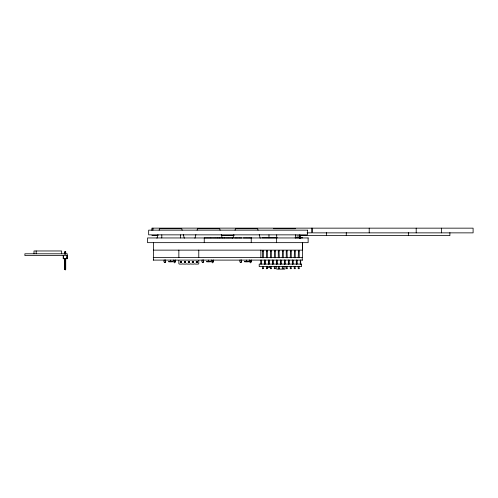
<?xml version="1.0" encoding="UTF-8"?>
<svg xmlns="http://www.w3.org/2000/svg" width="498" height="498" viewBox="0 0 498 498"><rect width="100%" height="100%" fill="white"/><g stroke="black" fill="none" stroke-linecap="round" stroke-linejoin="round"><path stroke-width="0.75" d="M63.445 258.711L63.483 255.592L63.483 258.711M165.454 259.832C166.936 263.342 162.721 263.386 164.203 259.832M203.414 259.832C204.896 263.342 200.675 263.386 202.163 259.832M241.362 259.832C242.843 263.361 238.629 263.361 240.111 259.832M165.454 262.004L164.906 262.552M174.792 260.672L174.412 260.672M174.916 260.672L174.599 260.983L174.288 260.672M175.196 260.672L174.599 261.263L174.007 260.672M203.414 262.004L202.867 262.552M212.752 260.672L212.372 260.672M212.876 260.672L212.559 260.983L212.248 260.672M213.156 260.672L212.559 261.263L211.967 260.672M241.362 262.004L240.814 262.552M250.699 260.672L250.32 260.672M250.824 260.672L250.506 260.983L250.195 260.672M251.104 260.672L250.506 261.263L249.915 260.672M156.957 238.274L157.947 234.595M159.136 230.182L159.534 228.713L181.733 228.713L182.131 230.182M194.911 238.274L195.907 234.595M197.096 230.182L197.488 228.713L219.693 228.713L220.091 230.182M232.859 238.274L233.855 234.595M235.044 230.182L235.436 228.713L257.64 228.713L258.039 230.182M65.176 269.854L65.717 269.275L65.717 258.711M180.351 262.602L180.351 261.599L181.353 261.599L181.353 262.602L180.351 262.602L180.351 261.599M181.353 262.602L181.353 261.599M184.335 262.602L185.337 262.602L185.337 261.599L184.335 261.599L184.335 262.602L185.337 262.602M184.335 261.599L185.337 261.599M188.319 262.602L188.319 261.599L189.321 261.599L189.321 262.602L188.319 262.602L188.319 261.599M188.568 261.848L189.321 261.599M192.303 262.602L192.303 261.599L192.303 262.602L193.305 262.602L193.305 261.599L192.303 261.599M192.552 261.848L193.305 261.599M196.287 262.602L196.287 261.599L196.287 262.602L197.289 262.602L197.289 261.599L196.287 261.599M196.536 261.848L197.289 261.599M262.346 257.815L262.595 250.693L263.349 250.948L263.349 257.815M266.33 257.815L266.579 250.693L267.333 250.948L267.333 257.815M270.314 257.815L270.563 250.693L271.317 250.948L271.317 257.815M274.298 257.815L274.547 250.693L275.301 250.948L275.301 257.815M278.282 257.815L278.282 250.948L279.036 250.693L279.285 257.815M263.349 266.318L263.349 268.546L262.595 268.796L262.346 266.318M282.266 257.815L282.515 250.693L283.269 250.948L283.269 257.815M267.333 266.318L267.333 268.546L266.579 268.796L266.33 266.318M286.25 257.815L286.25 250.948L287.004 250.693L287.253 257.815M271.317 266.318L271.068 268.796L270.314 268.546L270.314 266.318M290.234 257.815L290.483 250.693L291.237 250.948L291.237 257.815M275.301 266.318L275.052 268.796L274.298 268.546L274.298 266.318M294.218 257.815L294.467 250.693L295.221 250.948L295.221 257.815M279.285 266.318L279.285 268.546L278.531 268.796L278.282 266.318M298.202 257.815L298.451 250.693L299.205 250.948L299.205 257.815M283.269 266.318L283.02 268.796L282.266 268.546L282.266 266.318M287.253 266.318L287.004 268.796L286.25 268.546L286.25 266.318M291.237 266.318L290.988 268.796L290.234 268.546L290.234 266.318M295.221 266.318L294.972 268.796L294.218 268.546L294.218 266.318M299.205 266.318L298.956 268.796L298.202 268.546L298.202 266.318M273.408 228.713L295.613 228.713M307.061 232.852L311.704 232.852L311.704 228.146M151.884 235.616L158.103 235.616M221.336 235.616L234.147 235.616M299.329 235.616L449.893 235.616L449.893 232.628M296.808 235.99L299.815 235.99L299.815 234.732M204.554 237.938L207.535 237.938M207.996 237.938L210.094 237.938M210.411 237.938L212.59 237.938M213.175 237.938L215.211 237.938M215.64 237.938L217.726 237.938M217.962 237.938L219.282 237.938M219.431 237.938L221.523 237.938M222.973 237.938L224.486 237.938M224.673 237.938L225.258 237.938M225.855 237.938L227.885 237.938M228.289 237.938L230.375 237.938M230.891 237.938L232.927 237.938M234.483 237.938L235.797 237.938M236.158 237.938L238.193 237.938M238.791 237.938L239.382 237.938M239.781 237.938L241.866 237.938M243.373 237.938L245.464 237.938M245.981 237.938L246.572 237.938M247.045 237.938L249.224 237.938M249.635 237.938L251.72 237.938M261.917 237.832L277.349 237.832M295.003 237.832L302.697 237.832M153.39 250.127L302.392 250.127L302.404 242.657L302.392 257.597M262.346 250.948L263.349 250.948M266.33 250.948L267.333 250.948M270.314 250.948L271.317 250.948M274.298 250.948L275.301 250.948M278.282 250.948L279.285 250.948M282.266 250.948L283.269 250.948M286.25 250.948L287.253 250.948M290.234 250.948L291.237 250.948M294.218 250.948L295.221 250.948M298.202 250.948L299.205 250.948M67.267 255.592L24.9 255.592L24.9 253.793L67.249 253.793L67.249 258.711L63.184 258.711L63.196 255.592M153.222 257.597L302.547 257.597M153.222 260.105L302.547 260.105M168.548 261.687L172.719 261.687M206.508 261.687L210.679 261.687M244.456 261.687L248.626 261.687M168.685 261.767L172.582 261.767M206.645 261.767L210.542 261.767M244.593 261.767L248.49 261.767M180.6 261.848L181.104 261.848M180.6 262.353L181.104 262.353M188.568 262.353L189.321 262.602M192.552 262.353L193.305 262.602M196.536 262.353L197.289 262.602M262.346 268.546L263.349 268.546M266.33 268.546L267.333 268.546M270.314 268.546L271.317 268.546M274.298 268.546L275.301 268.546M278.282 268.546L279.285 268.546M282.266 268.546L283.269 268.546M286.25 268.546L287.253 268.546M290.234 268.546L291.237 268.546M294.218 268.546L295.221 268.546M298.202 268.546L299.205 268.546M64.734 258.711L64.734 269.275L65.717 269.275M240.659 262.552L240.111 262.004M202.711 262.552L202.163 262.004M164.751 262.552L164.203 262.004M64.734 269.275L65.275 269.854M259.228 234.595L260.217 238.274M221.28 234.595L222.27 238.274M183.32 234.595L184.31 238.274M66.981 256.844L67.006 258.711L66.981 255.592M441.602 228.159L441.602 232.865M416.197 228.159L416.197 232.865M408.36 232.628L408.36 235.616M369.211 228.159L369.211 232.865M346.278 232.628L346.278 235.616M326.358 232.628L326.364 235.616M312.489 228.159L312.489 232.865L473.1 232.865L473.1 228.159L151.884 228.146L151.89 230.387M302.236 257.597L302.236 260.105M300.699 260.105L300.699 264.089M300.524 238.629L300.524 235.548L299.69 235.548L299.69 238.629M300.3 260.105L300.3 264.089M297.113 260.105L297.113 264.089M296.715 260.105L296.715 264.089M296.316 260.105L296.316 264.089M295.513 234.857L295.513 237.988M293.129 260.105L293.129 264.089M292.731 260.105L292.731 264.089M292.332 260.105L292.332 264.089M289.145 260.105L289.145 264.089M288.747 260.105L288.747 264.089M288.348 260.105L288.348 264.089M285.161 260.105L285.161 264.089M284.931 266.604L284.931 269.113L276.695 269.113L276.695 266.604M284.763 260.105L284.763 264.089M284.364 260.105L284.364 264.089M281.177 260.105L281.177 264.089M280.779 260.105L280.779 264.089M280.38 260.105L280.38 264.089M277.193 260.105L277.193 264.089M276.795 260.105L276.795 264.089M276.695 234.857L276.695 237.988M276.639 237.951L276.639 242.657M276.396 260.105L276.396 264.089M273.209 260.105L273.209 264.089M272.811 260.105L272.811 264.089M272.412 260.105L272.412 264.089M269.679 266.604L269.679 267.382L267.314 267.382L267.314 266.604M269.225 260.105L269.225 264.089M268.976 234.857L268.976 237.832M268.827 260.105L268.827 264.089M268.428 260.105L268.428 264.089M265.241 260.105L265.241 264.089M264.843 260.105L264.843 264.089M264.444 260.105L264.444 264.089M261.257 260.105L261.257 264.089M260.859 250.127L260.859 257.597M260.859 260.105L260.859 264.089M251.291 259.937L251.291 262.079L250.506 262.863L249.722 262.079L249.722 259.937M251.235 237.951L251.235 242.657M246.541 260.137L246.541 261.761M213.343 259.937L213.343 262.079L212.559 262.863L211.775 262.079L211.775 259.937M208.594 260.137L208.594 261.761M204.248 237.951L204.248 242.657M198.777 250.127L198.777 257.597M198.777 260.504L198.777 263.691L198.378 264.089L195.191 264.089L194.793 263.691L194.394 264.089L191.207 264.089L190.809 263.691L190.41 264.089L187.223 264.089L186.825 263.691L186.426 264.089L183.239 264.089L182.841 263.691L182.442 264.089L179.255 264.089L178.857 263.691L178.857 260.504M197.04 261.848L197.04 262.353M193.056 261.848L193.056 262.353M189.072 261.848L189.072 262.353M185.088 261.848L185.088 262.353M184.584 261.848L184.584 262.353M180.625 234.857L180.625 237.988M178.857 250.127L178.857 257.597M175.383 259.937L175.383 262.079L174.599 262.863L173.821 262.079L173.821 259.937M170.633 260.137L170.633 261.761M161.8 234.857L161.8 237.988M153.533 257.597L153.533 260.105M153.39 242.657L153.39 257.597M152.954 228.146L152.954 230.163M65.742 254.055L65.742 251.739L64.709 251.739L64.709 254.055M65.549 251.739L65.549 254.055M65.612 258.711L65.612 269.275M64.902 251.739L64.902 254.055M64.84 258.711L64.84 269.275M61.652 253.793L61.652 250.967L33.995 250.967L33.995 253.793M36.167 250.967L36.167 253.793M175.072 260.672C174.107 261.257 173.989 261.126 175.072 260.672M213.032 260.672C212.036 261.232 211.98 261.145 213.032 260.672M250.98 260.672C249.996 261.251 249.915 261.133 250.98 260.672M307.403 230.151L148.659 230.151L148.659 234.857L307.403 234.857L307.403 230.151M308.138 237.951L147.526 237.951L147.526 242.657L308.138 242.657L308.138 237.951M175.352 260.672L173.852 260.672A0.753 0.753 0 0 0 174.599 261.425A0.753 0.753 0 0 0 175.352 260.672M213.312 260.672L211.806 260.672A0.753 0.753 0 0 0 212.559 261.425A0.753 0.753 0 0 0 213.312 260.672M251.26 260.672L249.753 260.672A0.753 0.753 0 0 0 250.506 261.425A0.753 0.753 0 0 0 251.26 260.672M301.551 264.089L259.203 264.089L259.203 266.604L301.551 266.604L301.551 264.089"/></g></svg>
